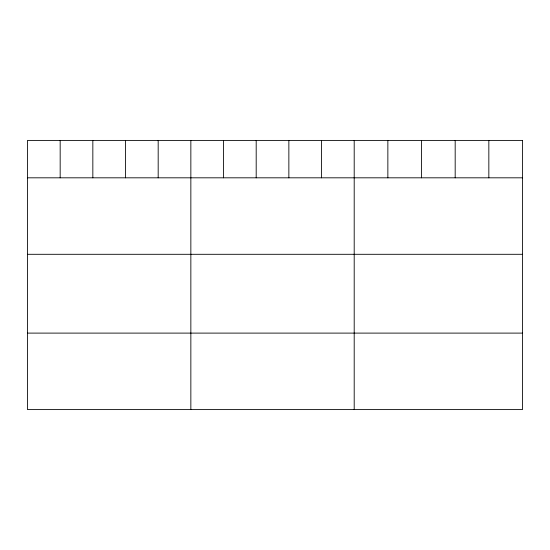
<?xml version="1.0" encoding="UTF-8"?>
<svg xmlns="http://www.w3.org/2000/svg" width="550" height="550" viewBox="0 0 550 550"><rect width="100%" height="100%" fill="white"/><g stroke="black" fill="none" stroke-linecap="round" stroke-linejoin="round"><path stroke-width="0.82" d="M27.5 177.815L522.5 177.815M27.5 254.299L522.5 254.299M27.5 333.107L522.5 333.107M488.84 140.408L488.84 177.815M455.18 140.408L455.18 177.815M421.52 140.408L421.52 177.815M387.86 140.408L387.86 177.815M354.2 140.408L354.2 409.592M321.53 140.408L321.53 177.815M288.86 140.408L288.86 177.815M256.19 140.408L256.19 177.815M223.52 140.408L223.52 177.815M190.85 140.408L190.85 409.592M158.18 140.408L158.18 177.815M125.51 140.408L125.51 177.815M92.84 140.408L92.84 177.815M60.17 140.408L60.17 177.815M522.5 140.408L27.5 140.408L27.5 409.592L522.5 409.592L522.5 140.408"/></g></svg>
